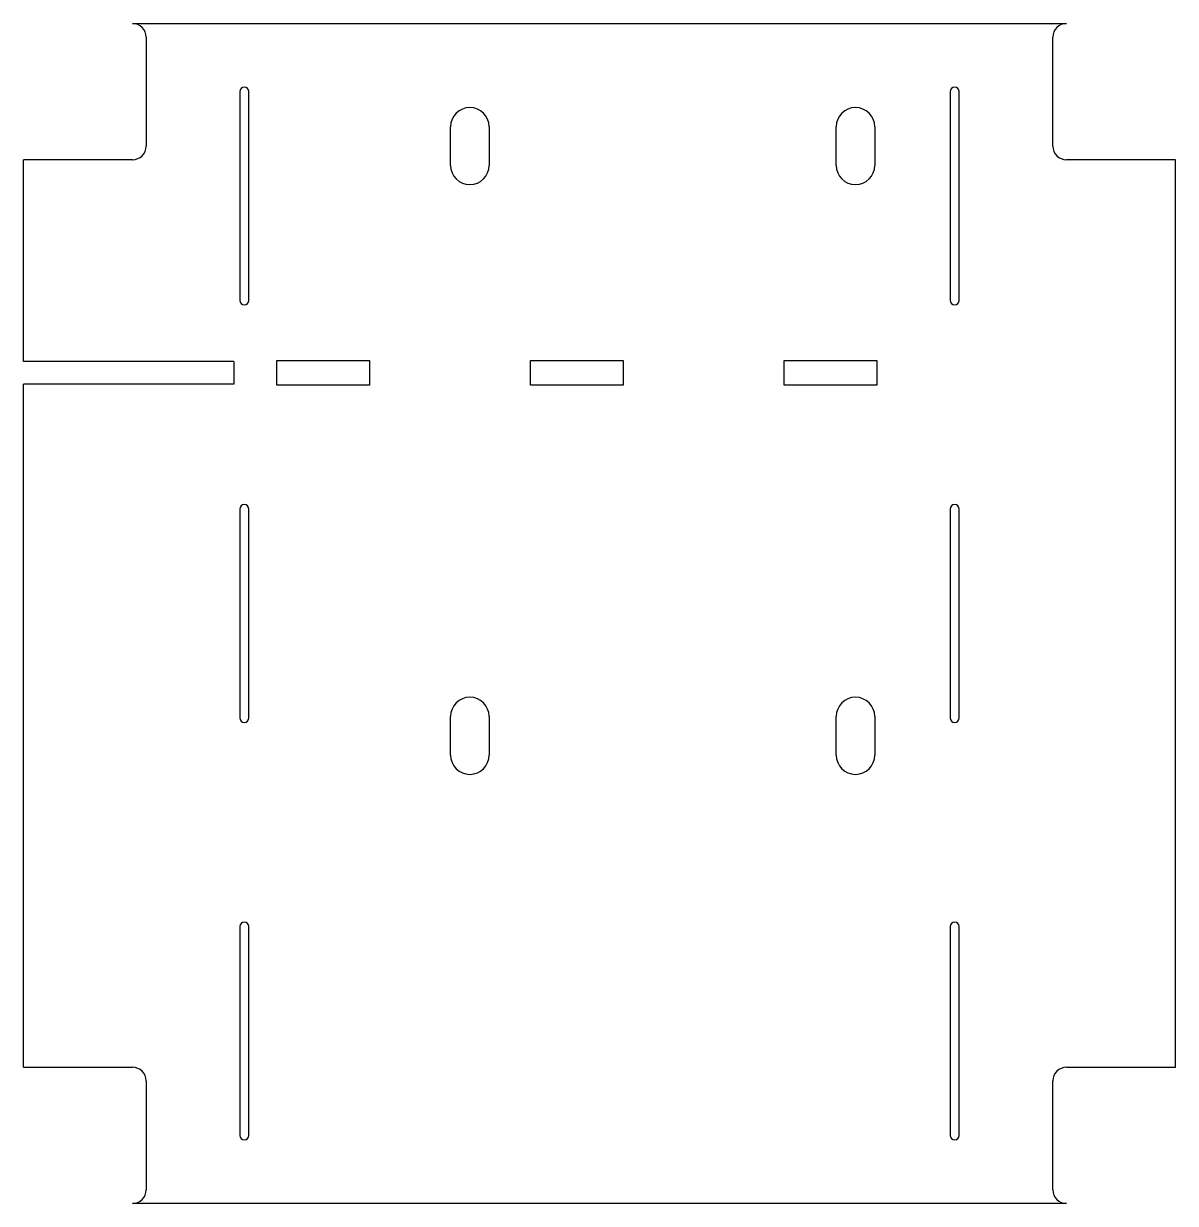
# Model space of a CAD drawing. Header units: millimetres. Extents: x -47 to 207, y -260 to 0.
import ezdxf

# ---------------------------------------------------------------- set-up
doc = ezdxf.new("R2010")
doc.units = ezdxf.units.MM

msp = doc.modelspace()

# ---------------------------------------------------------------- linework, layer by layer
at = {"color": 7, "linetype": 'Continuous', "lineweight": 25}
for p, q in [((-22.52, 0), (183.36, 0)), ((-19.52, -3), (-19.52, -27)), ((180.36, -27), (180.36, -3)), ((1.14, -15), (1.14, -61.02)), ((3.14, -61.02), (3.14, -15)), ((157.69, -15), (157.69, -61.02)), ((159.69, -61.02), (159.69, -15)), ((47.59, -31.25), (47.59, -22.75)), ((56.09, -22.75), (56.09, -31.25)), ((132.59, -31.25), (132.59, -22.75)), ((141.09, -22.75), (141.09, -31.25)), ((-46.52, -74.5), (-46.52, -30)), ((-22.52, -30), (-46.52, -30)), ((207.36, -30), (183.36, -30)), ((207.36, -230.08), (207.36, -30)), ((-0.21, -74.5), (-46.52, -74.5)), ((-0.21, -74.5), (-0.21, -79.5)), ((9.3, -74.3), (29.7, -74.3)), ((9.3, -79.7), (9.3, -74.3)), ((29.7, -74.3), (29.7, -79.7)), ((65.22, -74.3), (85.62, -74.3)), ((65.22, -79.7), (65.22, -74.3)), ((85.62, -74.3), (85.62, -79.7)), ((121.14, -74.3), (141.54, -74.3)), ((121.14, -79.7), (121.14, -74.3)), ((141.54, -74.3), (141.54, -79.7)), ((-46.52, -230.08), (-46.52, -79.5)), ((-0.21, -79.5), (-46.52, -79.5)), ((29.7, -79.7), (9.3, -79.7)), ((85.62, -79.7), (65.22, -79.7)), ((141.54, -79.7), (121.14, -79.7)), ((1.14, -107.03), (1.14, -153.05)), ((3.14, -153.05), (3.14, -107.03)), ((157.69, -107.03), (157.69, -153.05)), ((159.69, -153.05), (159.69, -107.03)), ((47.59, -161.25), (47.59, -152.75)), ((56.09, -152.75), (56.09, -161.25)), ((132.59, -161.25), (132.59, -152.75)), ((141.09, -152.75), (141.09, -161.25)), ((1.14, -199.06), (1.14, -245.08)), ((3.14, -245.08), (3.14, -199.06)), ((157.69, -199.06), (157.69, -245.08)), ((159.69, -245.08), (159.69, -199.06)), ((-46.52, -230.08), (-22.52, -230.08)), ((183.36, -230.08), (207.36, -230.08)), ((-19.52, -233.08), (-19.52, -257.08)), ((180.36, -257.08), (180.36, -233.08)), ((183.36, -260.08), (-22.52, -260.08))]:
    msp.add_line(p, q, dxfattribs=at)
for centre, radius, start, end in [((-22.52, -3), 3, 0, 90), ((183.36, -3), 3, 90, 180), ((2.14, -15), 1, 0, 180), ((158.69, -15), 1, 0, 180), ((51.84, -22.75), 4.25, 0, 180), ((136.84, -22.75), 4.25, 0, 180), ((-22.52, -27), 3, 270, 0), ((183.36, -27), 3, 180, 270), ((51.84, -31.25), 4.25, 180, 0), ((136.84, -31.25), 4.25, 180, 0), ((2.14, -61.02), 1, 180, 0), ((158.69, -61.02), 1, 180, 0), ((2.14, -107.03), 1, 0, 180), ((158.69, -107.03), 1, 0, 180), ((51.84, -152.75), 4.25, 0, 180), ((136.84, -152.75), 4.25, 0, 180), ((2.14, -153.05), 1, 180, 0), ((158.69, -153.05), 1, 180, 0), ((51.84, -161.25), 4.25, 180, 0), ((136.84, -161.25), 4.25, 180, 0), ((2.14, -199.06), 1, 0, 180), ((158.69, -199.06), 1, 0, 180), ((-22.52, -233.08), 3, 0, 90), ((183.36, -233.08), 3, 90, 180), ((2.14, -245.08), 1, 180, 0), ((158.69, -245.08), 1, 180, 0), ((-22.52, -257.08), 3, 270, 0), ((183.36, -257.08), 3, 180, 270)]:
    msp.add_arc(centre, radius, start, end, dxfattribs=at)

doc.saveas('drawing.dxf')
